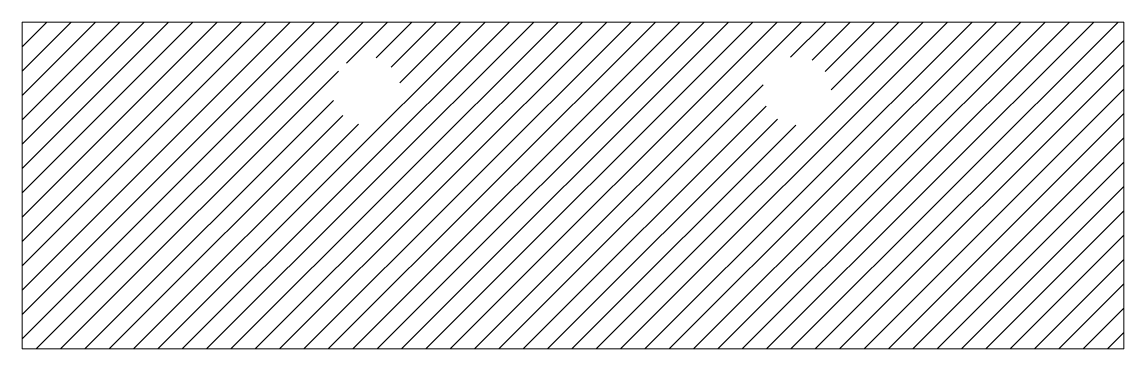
# Model space of a CAD drawing. Header units: metres. Extents: x 0 to 320, y 0 to 95.
import ezdxf

# ---------------------------------------------------------------- set-up
doc = ezdxf.new("R2010")
doc.units = ezdxf.units.M
doc.layers.add('A-DETL-GENF', color=92, linetype='Continuous', lineweight=18)

# ---------------------------------------------------------------- blocks, each defined once
blk = doc.blocks.new('45 Derako_lat - 45 f Derako_lat a l-2927665-00_0 Basismaterialen')
at = {"layer": 'A-DETL-GENF', "lineweight": 13}
h = blk.add_hatch(dxfattribs=at)
h.set_pattern_fill('FP_40', color=256, style=0, pattern_type=2)
h.set_pattern_definition([(45, (9516.194, 1811.707), (-3.535534, 3.535534), [])])
h.paths.add_polyline_path([(320, 0), (320, 95), (0, 95), (0, 0), (235, 0)])
h.paths.add_polyline_path([(225, 65), (222.41, 65.34), (220, 66.34), (217.82, 68.07), (216.34, 70), (215.34, 72.41), (215, 75), (215.34, 77.59), (216.34, 80), (217.93, 82.07), (220, 83.66), (222.41, 84.66), (225, 85), (227.59, 84.66), (230, 83.66), (232.07, 82.07), (233.66, 80), (234.66, 77.59), (235, 75), (234.66, 72.41), (233.66, 70), (231.93, 67.82), (230, 66.34), (227.59, 65.34)])
h.paths.add_polyline_path([(100, 65), (97.41, 65.34), (95, 66.34), (92.82, 68.07), (91.34, 70), (90.34, 72.41), (90, 75), (90.34, 77.59), (91.34, 80), (92.93, 82.07), (95, 83.66), (97.41, 84.66), (100, 85), (102.59, 84.66), (105, 83.66), (107.07, 82.07), (108.66, 80), (109.66, 77.59), (110, 75), (109.66, 72.41), (108.66, 70), (106.93, 67.82), (105, 66.34), (102.59, 65.34)])
at = {"layer": 'A-DETL-GENF'}
for p, q in [((320, 95), (0, 95)), ((0, 95), (0, 0)), ((320, 0), (320, 95)), ((0, 0), (320, 0))]:
    blk.add_line(p, q, dxfattribs=at)

msp = doc.modelspace()

# ---------------------------------------------------------------- block references
msp.add_blockref('45 Derako_lat - 45 f Derako_lat a l-2927665-00_0 Basismaterialen', (0, 0))

doc.saveas('drawing.dxf')
